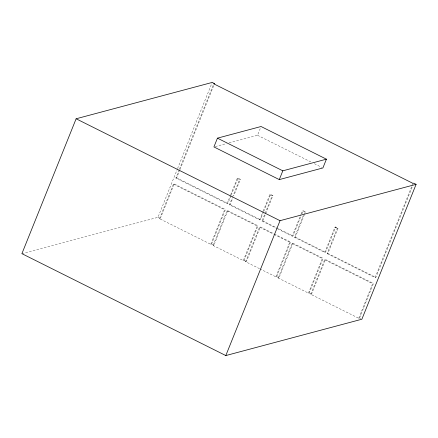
<?xml version="1.0" encoding="UTF-8"?>
<svg xmlns="http://www.w3.org/2000/svg" width="438" height="438" viewBox="0 0 438 438"><rect width="100%" height="100%" fill="white"/><g stroke="black" fill="none" stroke-linecap="round" stroke-linejoin="round"><path stroke-width="0.33" stroke-dasharray="2.19 1.64" d="M21.9 253.662L157.965 217.319L177.313 169.194M177.565 168.559L212.189 82.437M159.531 218.699L173.426 184.135L174.204 183.927L225.417 209.523L211.527 244.086L210.749 244.294L159.531 218.699L160.308 218.491L174.204 183.927M230.919 195.841L227.869 203.424L227.098 203.626L175.879 178.036L179.186 169.813M179.438 169.183L213.755 83.817M175.879 178.036L176.656 177.828L179.706 170.24M179.958 169.605L214.532 83.609M210.749 244.294L224.645 209.731L225.417 209.523M227.098 203.626L230.399 195.419M230.651 194.784L237.254 178.359L238.031 178.156L240.374 179.323L233.772 195.748M231.171 195.211L238.031 178.156M213.092 245.466L226.988 210.902L227.765 210.694L257.982 225.794L244.086 260.358L243.309 260.566L213.092 245.466L213.87 245.258L227.765 210.694M263.479 212.112L260.435 219.695L259.657 219.903L229.441 204.798L232.233 197.85M232.485 197.22L239.597 179.531L240.374 179.323M229.112 142.876L257.522 135.287L260.55 127.765M229.441 204.798L230.218 204.595L232.753 198.277M243.309 260.566L257.205 226.003L257.982 225.794M259.657 219.903L262.959 211.691M263.211 211.056L269.813 194.636L270.591 194.428L272.934 195.6L262.778 220.867L262.001 221.075L264.793 214.122M263.736 211.483L270.591 194.428M259.553 268.686L245.652 261.738L259.548 227.174L260.325 226.966L273.619 233.613M265.05 213.492L272.157 195.802L272.934 195.6M245.652 261.738L246.43 261.53L260.325 226.966M275.869 276.838L289.764 242.274L290.542 242.066L276.646 276.635L275.869 276.838L260.156 268.987M277.714 228.926L292.217 236.175L300.851 214.697M301.109 214.067L302.373 210.908L303.151 210.7L305.494 211.872L304.481 214.396M292.217 236.175L292.995 235.967L300.868 216.383M301.881 213.859L303.151 210.7M278.212 278.01L292.108 243.446L292.885 243.238L323.102 258.338L309.206 292.907L308.434 293.115L278.212 278.01L278.99 277.807L292.885 243.238M338.059 228.143L337.282 228.351L327.126 253.618L327.898 253.41L338.059 228.143L335.716 226.972L325.554 252.239L324.777 252.447L294.56 237.347L303.452 215.233M294.56 237.347L295.338 237.139L304.229 215.031M308.434 293.115L322.324 258.546L323.102 258.338M324.777 252.447L334.939 227.18L335.716 226.972M310.777 294.287L324.673 259.718L325.45 259.51L373.428 283.49L359.532 318.054L358.755 318.262L310.777 294.287L311.555 294.079L325.45 259.51M358.755 318.262L372.65 283.698L373.428 283.49M327.126 253.618L375.103 277.593L412.979 183.374M375.103 277.593L375.881 277.385L412.486 186.331M215.239 146.577L226.473 143.582M305.494 211.872L304.722 212.08L302.373 210.908M257.522 135.287L311.287 162.153M314.342 163.681L321.673 167.343M237.254 178.359L239.597 179.531M269.813 194.636L272.157 195.802M334.939 227.18L337.282 228.351M176.656 177.828L227.869 203.424M230.218 204.595L260.435 219.695M262.778 220.867L292.995 235.967M295.338 237.139L325.554 252.239M327.898 253.41L375.881 277.385M262.001 221.075L277.112 228.625M274.226 233.914L290.542 242.066M173.426 184.135L224.645 209.731M226.988 210.902L257.205 226.003M259.548 227.174L273.449 234.122M274.051 234.423L289.764 242.274M292.108 243.446L322.324 258.546M324.673 259.718L372.65 283.698M157.965 217.319L160.308 218.491M211.527 244.086L213.87 245.258M244.086 260.358L246.43 261.53M276.646 276.635L278.99 277.807M309.206 292.907L311.555 294.079M359.532 318.054L360.704 318.64"/><path stroke-width="0.66" d="M76.124 118.775L21.9 253.662L225.811 355.563L361.876 319.225L416.1 184.338L413.757 183.166L412.979 183.374L213.755 83.817L214.532 83.609L212.189 82.437L76.124 118.775L280.035 220.681L416.1 184.338M217.445 138.156L213.919 146.933L279.285 179.602L322.894 167.951L326.42 159.175L261.053 126.511L217.445 138.156L282.817 170.82L326.42 159.175M279.285 179.602L282.817 170.82M225.811 355.563L280.035 220.681"/></g></svg>
